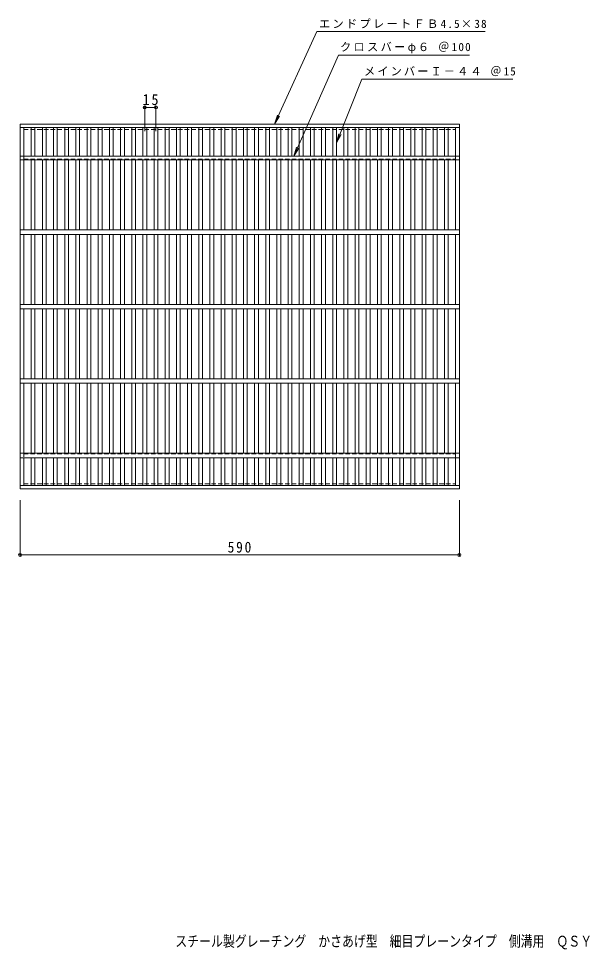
# Model space of a CAD drawing. Units: millimetres, scale not verified. Extents: x -673 to 874, y -683 to 567.
# Drawn here: x -673 to 100, y -683 to 567 of the extents above; entities that cross this region are included whole.
import ezdxf
from ezdxf.enums import TextEntityAlignment as Align

# ---------------------------------------------------------------- set-up
doc = ezdxf.new("R2010")
doc.units = ezdxf.units.MM
doc.header["$LTSCALE"] = 5
doc.header["$PDMODE"] = 32
doc.header["$PDSIZE"] = 4
doc.linetypes.add('DASHED1', pattern=[1.8, 1.2, -0.6])
for name, color, linetype, lineweight in [('A-2_蓋', 3, 'Continuous', 9), ('A-4_寸法', 7, 'Continuous', 9), ('A-5_仕様文', 7, 'Continuous', 9), ('A-9_ｸｯｼｮﾝ材', 2, 'DASHED1', 9)]:
    doc.layers.add(name, color=color, linetype=linetype, lineweight=lineweight)
doc.layers.add('F-5_F-5ﾚｲﾔ', color=2, linetype='Continuous')
doc.styles.add('ＭＳ ゴシック', font='')
doc.styles.get('ＭＳ ゴシック').set_extended_font_data('MS Gothic')

msp = doc.modelspace()

# ---------------------------------------------------------------- linework, layer by layer
at = {"layer": 'A-2_蓋'}
for p, q in [((-671.148, 425.068), (-81.148, 425.068)), ((-671.148, 425.068), (-671.148, -64.933)), ((-81.148, 425.068), (-81.148, -64.933)), ((-671.148, 420.568), (-81.148, 420.568)), ((-666.148, 420.568), (-666.148, 382.067)), ((-656.148, 420.568), (-656.148, 382.067)), ((-651.148, 420.568), (-651.148, 382.067)), ((-641.148, 420.568), (-641.148, 382.067)), ((-636.148, 420.568), (-636.148, 382.067)), ((-626.148, 420.568), (-626.148, 382.067)), ((-621.148, 420.568), (-621.148, 382.067)), ((-611.148, 420.568), (-611.148, 382.067)), ((-606.148, 420.568), (-606.148, 382.067)), ((-596.148, 420.568), (-596.148, 382.067)), ((-591.148, 420.568), (-591.148, 382.067)), ((-581.148, 420.568), (-581.148, 382.067)), ((-576.148, 420.568), (-576.148, 382.067)), ((-566.148, 420.568), (-566.148, 382.067)), ((-561.148, 420.568), (-561.148, 382.067)), ((-551.148, 420.568), (-551.148, 382.067)), ((-546.148, 420.568), (-546.148, 382.067)), ((-536.148, 420.568), (-536.148, 382.067)), ((-531.148, 420.568), (-531.148, 382.067)), ((-521.148, 420.568), (-521.148, 382.067)), ((-516.148, 420.568), (-516.148, 382.067)), ((-506.148, 420.568), (-506.148, 382.067)), ((-501.148, 420.568), (-501.148, 382.067)), ((-491.148, 420.568), (-491.148, 382.067)), ((-486.148, 420.568), (-486.148, 382.067)), ((-476.148, 420.568), (-476.148, 382.067)), ((-471.148, 420.568), (-471.148, 382.067)), ((-461.148, 420.568), (-461.148, 382.067)), ((-456.148, 420.568), (-456.148, 382.067)), ((-446.148, 420.568), (-446.148, 382.067)), ((-441.148, 420.568), (-441.148, 382.067)), ((-431.148, 420.568), (-431.148, 382.067)), ((-426.148, 420.568), (-426.148, 382.067)), ((-416.148, 420.568), (-416.148, 382.067)), ((-411.148, 420.568), (-411.148, 382.067)), ((-401.148, 420.568), (-401.148, 382.067)), ((-396.148, 420.568), (-396.148, 382.067)), ((-386.148, 420.568), (-386.148, 382.067)), ((-381.148, 420.568), (-381.148, 382.067)), ((-371.148, 420.568), (-371.148, 382.067)), ((-366.148, 420.568), (-366.148, 382.067)), ((-356.148, 420.568), (-356.148, 382.067)), ((-351.148, 420.568), (-351.148, 382.067)), ((-341.148, 420.568), (-341.148, 382.067)), ((-336.148, 420.568), (-336.148, 382.067)), ((-326.148, 420.568), (-326.148, 382.067)), ((-321.148, 420.568), (-321.148, 382.067)), ((-311.148, 420.568), (-311.148, 382.067)), ((-306.148, 420.568), (-306.148, 382.067)), ((-296.148, 420.568), (-296.148, 382.067)), ((-291.148, 420.568), (-291.148, 382.067)), ((-281.148, 420.568), (-281.148, 382.067)), ((-276.148, 420.568), (-276.148, 382.067)), ((-266.148, 420.568), (-266.148, 382.067)), ((-261.148, 420.568), (-261.148, 382.067)), ((-251.148, 420.568), (-251.148, 382.067)), ((-246.148, 420.568), (-246.148, 382.067)), ((-236.148, 420.568), (-236.148, 382.067)), ((-231.148, 420.568), (-231.148, 382.067)), ((-221.148, 420.568), (-221.148, 382.067)), ((-216.148, 420.568), (-216.148, 382.067)), ((-206.148, 420.568), (-206.148, 382.067)), ((-201.148, 420.568), (-201.148, 382.067)), ((-191.148, 420.568), (-191.148, 382.067)), ((-186.148, 420.568), (-186.148, 382.067)), ((-176.148, 420.568), (-176.148, 382.067)), ((-171.148, 420.568), (-171.148, 382.067)), ((-161.148, 420.568), (-161.148, 382.067)), ((-156.148, 420.568), (-156.148, 382.067)), ((-146.148, 420.568), (-146.148, 382.067)), ((-141.148, 420.568), (-141.148, 382.067)), ((-131.148, 420.568), (-131.148, 382.067)), ((-126.148, 420.568), (-126.148, 382.067)), ((-116.148, 420.568), (-116.148, 382.067)), ((-111.148, 420.568), (-111.148, 382.067)), ((-101.148, 420.568), (-101.148, 382.067)), ((-96.148, 420.568), (-96.148, 382.067)), ((-86.148, 420.568), (-86.148, 382.067)), ((-671.148, 382.067), (-81.148, 382.067)), ((-671.148, 377.067), (-81.148, 377.067)), ((-666.148, 377.067), (-666.148, 283.067)), ((-656.148, 377.067), (-656.148, 283.067)), ((-651.148, 377.067), (-651.148, 283.067)), ((-641.148, 377.067), (-641.148, 283.067)), ((-636.148, 377.067), (-636.148, 283.067)), ((-626.148, 377.067), (-626.148, 283.067)), ((-621.148, 377.067), (-621.148, 283.067)), ((-611.148, 377.067), (-611.148, 283.067)), ((-606.148, 377.067), (-606.148, 283.067)), ((-596.148, 377.067), (-596.148, 283.067)), ((-591.148, 377.067), (-591.148, 283.067)), ((-581.148, 377.067), (-581.148, 283.067)), ((-576.148, 377.067), (-576.148, 283.067)), ((-566.148, 377.067), (-566.148, 283.067)), ((-561.148, 377.067), (-561.148, 283.067)), ((-551.148, 377.067), (-551.148, 283.067)), ((-546.148, 377.067), (-546.148, 283.067)), ((-536.148, 377.067), (-536.148, 283.067)), ((-531.148, 377.067), (-531.148, 283.067)), ((-521.148, 377.067), (-521.148, 283.067)), ((-516.148, 377.067), (-516.148, 283.067)), ((-506.148, 377.067), (-506.148, 283.067)), ((-501.148, 377.067), (-501.148, 283.067)), ((-491.148, 377.067), (-491.148, 283.067)), ((-486.148, 377.067), (-486.148, 283.067)), ((-476.148, 377.067), (-476.148, 283.067)), ((-471.148, 377.067), (-471.148, 283.067)), ((-461.148, 377.067), (-461.148, 283.067)), ((-456.148, 377.067), (-456.148, 283.067)), ((-446.148, 377.067), (-446.148, 283.067)), ((-441.148, 377.067), (-441.148, 283.067)), ((-431.148, 377.067), (-431.148, 283.067)), ((-426.148, 377.067), (-426.148, 283.067)), ((-416.148, 377.067), (-416.148, 283.067)), ((-411.148, 377.067), (-411.148, 283.067)), ((-401.148, 377.067), (-401.148, 283.067)), ((-396.148, 377.067), (-396.148, 283.067)), ((-386.148, 377.067), (-386.148, 283.067)), ((-381.148, 377.067), (-381.148, 283.067)), ((-371.148, 377.067), (-371.148, 283.067)), ((-366.148, 377.067), (-366.148, 283.067)), ((-356.148, 377.067), (-356.148, 283.067)), ((-351.148, 377.067), (-351.148, 283.067)), ((-341.148, 377.067), (-341.148, 283.067)), ((-336.148, 377.067), (-336.148, 283.067)), ((-326.148, 377.067), (-326.148, 283.067)), ((-321.148, 377.067), (-321.148, 283.067)), ((-311.148, 377.067), (-311.148, 283.067)), ((-306.148, 377.067), (-306.148, 283.067)), ((-296.148, 377.067), (-296.148, 283.067)), ((-291.148, 377.067), (-291.148, 283.067)), ((-281.148, 377.067), (-281.148, 283.067)), ((-276.148, 377.067), (-276.148, 283.067)), ((-266.148, 377.067), (-266.148, 283.067)), ((-261.148, 377.067), (-261.148, 283.067)), ((-251.148, 377.067), (-251.148, 283.067)), ((-246.148, 377.067), (-246.148, 283.067)), ((-236.148, 377.067), (-236.148, 283.067)), ((-231.148, 377.067), (-231.148, 283.067)), ((-221.148, 377.067), (-221.148, 283.067)), ((-216.148, 377.067), (-216.148, 283.067)), ((-206.148, 377.067), (-206.148, 283.067)), ((-201.148, 377.067), (-201.148, 283.067)), ((-191.148, 377.067), (-191.148, 283.067)), ((-186.148, 377.067), (-186.148, 283.067)), ((-176.148, 377.067), (-176.148, 283.067)), ((-171.148, 377.067), (-171.148, 283.067)), ((-161.148, 377.067), (-161.148, 283.067)), ((-156.148, 377.067), (-156.148, 283.067)), ((-146.148, 377.067), (-146.148, 283.067)), ((-141.148, 377.067), (-141.148, 283.067)), ((-131.148, 377.067), (-131.148, 283.067)), ((-126.148, 377.067), (-126.148, 283.067)), ((-116.148, 377.067), (-116.148, 283.067)), ((-111.148, 377.067), (-111.148, 283.067)), ((-101.148, 377.067), (-101.148, 283.067)), ((-96.148, 377.067), (-96.148, 283.067)), ((-86.148, 377.067), (-86.148, 283.067)), ((-671.148, 283.067), (-81.148, 283.067)), ((-671.148, 277.067), (-81.148, 277.067)), ((-666.148, 277.067), (-666.148, 183.067)), ((-656.148, 277.067), (-656.148, 183.067)), ((-651.148, 277.067), (-651.148, 183.067)), ((-641.148, 277.067), (-641.148, 183.067)), ((-636.148, 277.067), (-636.148, 183.067)), ((-626.148, 277.067), (-626.148, 183.067)), ((-621.148, 277.067), (-621.148, 183.067)), ((-611.148, 277.067), (-611.148, 183.067)), ((-606.148, 277.067), (-606.148, 183.067)), ((-596.148, 277.067), (-596.148, 183.067)), ((-591.148, 277.067), (-591.148, 183.067)), ((-581.148, 277.067), (-581.148, 183.067)), ((-576.148, 277.067), (-576.148, 183.067)), ((-566.148, 277.067), (-566.148, 183.067)), ((-561.148, 277.067), (-561.148, 183.067)), ((-551.148, 277.067), (-551.148, 183.067)), ((-546.148, 277.067), (-546.148, 183.067)), ((-536.148, 277.067), (-536.148, 183.067)), ((-531.148, 277.067), (-531.148, 183.067)), ((-521.148, 277.067), (-521.148, 183.067)), ((-516.148, 277.067), (-516.148, 183.067)), ((-506.148, 277.067), (-506.148, 183.067)), ((-501.148, 277.067), (-501.148, 183.067)), ((-491.148, 277.067), (-491.148, 183.067)), ((-486.148, 277.067), (-486.148, 183.067)), ((-476.148, 277.067), (-476.148, 183.067)), ((-471.148, 277.067), (-471.148, 183.067)), ((-461.148, 277.067), (-461.148, 183.067)), ((-456.148, 277.067), (-456.148, 183.067)), ((-446.148, 277.067), (-446.148, 183.067)), ((-441.148, 277.067), (-441.148, 183.067)), ((-431.148, 277.067), (-431.148, 183.067)), ((-426.148, 277.067), (-426.148, 183.067)), ((-416.148, 277.067), (-416.148, 183.067)), ((-411.148, 277.067), (-411.148, 183.067)), ((-401.148, 277.067), (-401.148, 183.067)), ((-396.148, 277.067), (-396.148, 183.067)), ((-386.148, 277.067), (-386.148, 183.067)), ((-381.148, 277.067), (-381.148, 183.067)), ((-371.148, 277.067), (-371.148, 183.067)), ((-366.148, 277.067), (-366.148, 183.067)), ((-356.148, 277.067), (-356.148, 183.067)), ((-351.148, 277.067), (-351.148, 183.067)), ((-341.148, 277.067), (-341.148, 183.067)), ((-336.148, 277.067), (-336.148, 183.067)), ((-326.148, 277.067), (-326.148, 183.067)), ((-321.148, 277.067), (-321.148, 183.067)), ((-311.148, 277.067), (-311.148, 183.067)), ((-306.148, 277.067), (-306.148, 183.067)), ((-296.148, 277.067), (-296.148, 183.067)), ((-291.148, 277.067), (-291.148, 183.067)), ((-281.148, 277.067), (-281.148, 183.067)), ((-276.148, 277.067), (-276.148, 183.067)), ((-266.148, 277.067), (-266.148, 183.067)), ((-261.148, 277.067), (-261.148, 183.067)), ((-251.148, 277.067), (-251.148, 183.067)), ((-246.148, 277.067), (-246.148, 183.067)), ((-236.148, 277.067), (-236.148, 183.067)), ((-231.148, 277.067), (-231.148, 183.067)), ((-221.148, 277.067), (-221.148, 183.067)), ((-216.148, 277.067), (-216.148, 183.067)), ((-206.148, 277.067), (-206.148, 183.067)), ((-201.148, 277.067), (-201.148, 183.067)), ((-191.148, 277.067), (-191.148, 183.067)), ((-186.148, 277.067), (-186.148, 183.067)), ((-176.148, 277.067), (-176.148, 183.067)), ((-171.148, 277.067), (-171.148, 183.067)), ((-161.148, 277.067), (-161.148, 183.067)), ((-156.148, 277.067), (-156.148, 183.067)), ((-146.148, 277.067), (-146.148, 183.067)), ((-141.148, 277.067), (-141.148, 183.067)), ((-131.148, 277.067), (-131.148, 183.067)), ((-126.148, 277.067), (-126.148, 183.067)), ((-116.148, 277.067), (-116.148, 183.067)), ((-111.148, 277.067), (-111.148, 183.067)), ((-101.148, 277.067), (-101.148, 183.067)), ((-96.148, 277.067), (-96.148, 183.067)), ((-86.148, 277.067), (-86.148, 183.067)), ((-671.148, 183.067), (-81.148, 183.067)), ((-671.148, 177.067), (-81.148, 177.067)), ((-666.148, 177.067), (-666.148, 83.067)), ((-656.148, 177.067), (-656.148, 83.067)), ((-651.148, 177.067), (-651.148, 83.067)), ((-641.148, 177.067), (-641.148, 83.067)), ((-636.148, 177.067), (-636.148, 83.067)), ((-626.148, 177.067), (-626.148, 83.067)), ((-621.148, 177.067), (-621.148, 83.067)), ((-611.148, 177.067), (-611.148, 83.067)), ((-606.148, 177.067), (-606.148, 83.067)), ((-596.148, 177.067), (-596.148, 83.067)), ((-591.148, 177.067), (-591.148, 83.067)), ((-581.148, 177.067), (-581.148, 83.067)), ((-576.148, 177.067), (-576.148, 83.067)), ((-566.148, 177.067), (-566.148, 83.067)), ((-561.148, 177.067), (-561.148, 83.067)), ((-551.148, 177.067), (-551.148, 83.067)), ((-546.148, 177.067), (-546.148, 83.067)), ((-536.148, 177.067), (-536.148, 83.067)), ((-531.148, 177.067), (-531.148, 83.067)), ((-521.148, 177.067), (-521.148, 83.067)), ((-516.148, 177.067), (-516.148, 83.067)), ((-506.148, 177.067), (-506.148, 83.067)), ((-501.148, 177.067), (-501.148, 83.067)), ((-491.148, 177.067), (-491.148, 83.067)), ((-486.148, 177.067), (-486.148, 83.067)), ((-476.148, 177.067), (-476.148, 83.067)), ((-471.148, 177.067), (-471.148, 83.067)), ((-461.148, 177.067), (-461.148, 83.067)), ((-456.148, 177.067), (-456.148, 83.067)), ((-446.148, 177.067), (-446.148, 83.067)), ((-441.148, 177.067), (-441.148, 83.067)), ((-431.148, 177.067), (-431.148, 83.067)), ((-426.148, 177.067), (-426.148, 83.067)), ((-416.148, 177.067), (-416.148, 83.067)), ((-411.148, 177.067), (-411.148, 83.067)), ((-401.148, 177.067), (-401.148, 83.067)), ((-396.148, 177.067), (-396.148, 83.067)), ((-386.148, 177.067), (-386.148, 83.067)), ((-381.148, 177.067), (-381.148, 83.067)), ((-371.148, 177.067), (-371.148, 83.067)), ((-366.148, 177.067), (-366.148, 83.067)), ((-356.148, 177.067), (-356.148, 83.067)), ((-351.148, 177.067), (-351.148, 83.067)), ((-341.148, 177.067), (-341.148, 83.067)), ((-336.148, 177.067), (-336.148, 83.067)), ((-326.148, 177.067), (-326.148, 83.067)), ((-321.148, 177.067), (-321.148, 83.067)), ((-311.148, 177.067), (-311.148, 83.067)), ((-306.148, 177.067), (-306.148, 83.067)), ((-296.148, 177.067), (-296.148, 83.067)), ((-291.148, 177.067), (-291.148, 83.067)), ((-281.148, 177.067), (-281.148, 83.067)), ((-276.148, 177.067), (-276.148, 83.067)), ((-266.148, 177.067), (-266.148, 83.067)), ((-261.148, 177.067), (-261.148, 83.067)), ((-251.148, 177.067), (-251.148, 83.067)), ((-246.148, 177.067), (-246.148, 83.067)), ((-236.148, 177.067), (-236.148, 83.067)), ((-231.148, 177.067), (-231.148, 83.067)), ((-221.148, 177.067), (-221.148, 83.067)), ((-216.148, 177.067), (-216.148, 83.067)), ((-206.148, 177.067), (-206.148, 83.067)), ((-201.148, 177.067), (-201.148, 83.067)), ((-191.148, 177.067), (-191.148, 83.067)), ((-186.148, 177.067), (-186.148, 83.067)), ((-176.148, 177.067), (-176.148, 83.067)), ((-171.148, 177.067), (-171.148, 83.067)), ((-161.148, 177.067), (-161.148, 83.067)), ((-156.148, 177.067), (-156.148, 83.067)), ((-146.148, 177.067), (-146.148, 83.067)), ((-141.148, 177.067), (-141.148, 83.067)), ((-131.148, 177.067), (-131.148, 83.067)), ((-126.148, 177.067), (-126.148, 83.067)), ((-116.148, 177.067), (-116.148, 83.067)), ((-111.148, 177.067), (-111.148, 83.067)), ((-101.148, 177.067), (-101.148, 83.067)), ((-96.148, 177.067), (-96.148, 83.067)), ((-86.148, 177.067), (-86.148, 83.067)), ((-671.148, 83.067), (-81.148, 83.067)), ((-671.148, 77.067), (-81.148, 77.067)), ((-666.148, 77.067), (-666.148, -16.933)), ((-656.148, 77.067), (-656.148, -16.933)), ((-651.148, 77.067), (-651.148, -16.933)), ((-641.148, 77.067), (-641.148, -16.933)), ((-636.148, 77.067), (-636.148, -16.933)), ((-626.148, 77.067), (-626.148, -16.933)), ((-621.148, 77.067), (-621.148, -16.933)), ((-611.148, 77.067), (-611.148, -16.933)), ((-606.148, 77.067), (-606.148, -16.933)), ((-596.148, 77.067), (-596.148, -16.933)), ((-591.148, 77.067), (-591.148, -16.933)), ((-581.148, 77.067), (-581.148, -16.933)), ((-576.148, 77.067), (-576.148, -16.933)), ((-566.148, 77.067), (-566.148, -16.933)), ((-561.148, 77.067), (-561.148, -16.933)), ((-551.148, 77.067), (-551.148, -16.933)), ((-546.148, 77.067), (-546.148, -16.933)), ((-536.148, 77.067), (-536.148, -16.933)), ((-531.148, 77.067), (-531.148, -16.933)), ((-521.148, 77.067), (-521.148, -16.933)), ((-516.148, 77.067), (-516.148, -16.933)), ((-506.148, 77.067), (-506.148, -16.933)), ((-501.148, 77.067), (-501.148, -16.933)), ((-491.148, 77.067), (-491.148, -16.933)), ((-486.148, 77.067), (-486.148, -16.933)), ((-476.148, 77.067), (-476.148, -16.933)), ((-471.148, 77.067), (-471.148, -16.933)), ((-461.148, 77.067), (-461.148, -16.933)), ((-456.148, 77.067), (-456.148, -16.933)), ((-446.148, 77.067), (-446.148, -16.933)), ((-441.148, 77.067), (-441.148, -16.933)), ((-431.148, 77.067), (-431.148, -16.933)), ((-426.148, 77.067), (-426.148, -16.933)), ((-416.148, 77.067), (-416.148, -16.933)), ((-411.148, 77.067), (-411.148, -16.933)), ((-401.148, 77.067), (-401.148, -16.933)), ((-396.148, 77.067), (-396.148, -16.933)), ((-386.148, 77.067), (-386.148, -16.933)), ((-381.148, 77.067), (-381.148, -16.933)), ((-371.148, 77.067), (-371.148, -16.933)), ((-366.148, 77.067), (-366.148, -16.933)), ((-356.148, 77.067), (-356.148, -16.933)), ((-351.148, 77.067), (-351.148, -16.933)), ((-341.148, 77.067), (-341.148, -16.933)), ((-336.148, 77.067), (-336.148, -16.933)), ((-326.148, 77.067), (-326.148, -16.933)), ((-321.148, 77.067), (-321.148, -16.933)), ((-311.148, 77.067), (-311.148, -16.933)), ((-306.148, 77.067), (-306.148, -16.933)), ((-296.148, 77.067), (-296.148, -16.933)), ((-291.148, 77.067), (-291.148, -16.933)), ((-281.148, 77.067), (-281.148, -16.933)), ((-276.148, 77.067), (-276.148, -16.933)), ((-266.148, 77.067), (-266.148, -16.933)), ((-261.148, 77.067), (-261.148, -16.933)), ((-251.148, 77.067), (-251.148, -16.933)), ((-246.148, 77.067), (-246.148, -16.933)), ((-236.148, 77.067), (-236.148, -16.933)), ((-231.148, 77.067), (-231.148, -16.933)), ((-221.148, 77.067), (-221.148, -16.933)), ((-216.148, 77.067), (-216.148, -16.933)), ((-206.148, 77.067), (-206.148, -16.933)), ((-201.148, 77.067), (-201.148, -16.933)), ((-191.148, 77.067), (-191.148, -16.933)), ((-186.148, 77.067), (-186.148, -16.933)), ((-176.148, 77.067), (-176.148, -16.933)), ((-171.148, 77.067), (-171.148, -16.933)), ((-161.148, 77.067), (-161.148, -16.933)), ((-156.148, 77.067), (-156.148, -16.933)), ((-146.148, 77.067), (-146.148, -16.933)), ((-141.148, 77.067), (-141.148, -16.933)), ((-131.148, 77.067), (-131.148, -16.933)), ((-126.148, 77.067), (-126.148, -16.933)), ((-116.148, 77.067), (-116.148, -16.933)), ((-111.148, 77.067), (-111.148, -16.933)), ((-101.148, 77.067), (-101.148, -16.933)), ((-96.148, 77.067), (-96.148, -16.933)), ((-86.148, 77.067), (-86.148, -16.933)), ((-671.148, -16.933), (-81.148, -16.933)), ((-671.148, -22.933), (-81.148, -22.933)), ((-666.148, -22.933), (-666.148, -60.433)), ((-656.148, -22.933), (-656.148, -60.433)), ((-651.148, -22.933), (-651.148, -60.433)), ((-641.148, -22.933), (-641.148, -60.433)), ((-636.148, -22.933), (-636.148, -60.433)), ((-626.148, -22.933), (-626.148, -60.433)), ((-621.148, -22.933), (-621.148, -60.433)), ((-611.148, -22.933), (-611.148, -60.433)), ((-606.148, -22.933), (-606.148, -60.433)), ((-596.148, -22.933), (-596.148, -60.433)), ((-591.148, -22.933), (-591.148, -60.433)), ((-581.148, -22.933), (-581.148, -60.433)), ((-576.148, -22.933), (-576.148, -60.433)), ((-566.148, -22.933), (-566.148, -60.433)), ((-561.148, -22.933), (-561.148, -60.433)), ((-551.148, -22.933), (-551.148, -60.433)), ((-546.148, -22.933), (-546.148, -60.433)), ((-536.148, -22.933), (-536.148, -60.433)), ((-531.148, -22.933), (-531.148, -60.433)), ((-521.148, -22.933), (-521.148, -60.433)), ((-516.148, -22.933), (-516.148, -60.433)), ((-506.148, -22.933), (-506.148, -60.433)), ((-501.148, -22.933), (-501.148, -60.433)), ((-491.148, -22.933), (-491.148, -60.433)), ((-486.148, -22.933), (-486.148, -60.433)), ((-476.148, -22.933), (-476.148, -60.433)), ((-471.148, -22.933), (-471.148, -60.433)), ((-461.148, -22.933), (-461.148, -60.433)), ((-456.148, -22.933), (-456.148, -60.433)), ((-446.148, -22.933), (-446.148, -60.433)), ((-441.148, -22.933), (-441.148, -60.433)), ((-431.148, -22.933), (-431.148, -60.433)), ((-426.148, -22.933), (-426.148, -60.433)), ((-416.148, -22.933), (-416.148, -60.433)), ((-411.148, -22.933), (-411.148, -60.433)), ((-401.148, -22.933), (-401.148, -60.433)), ((-396.148, -22.933), (-396.148, -60.433)), ((-386.148, -22.933), (-386.148, -60.433)), ((-381.148, -22.933), (-381.148, -60.433)), ((-371.148, -22.933), (-371.148, -60.433)), ((-366.148, -22.933), (-366.148, -60.433)), ((-356.148, -22.933), (-356.148, -60.433)), ((-351.148, -22.933), (-351.148, -60.433)), ((-341.148, -22.933), (-341.148, -60.433)), ((-336.148, -22.933), (-336.148, -60.433)), ((-326.148, -22.933), (-326.148, -60.433)), ((-321.148, -22.933), (-321.148, -60.433)), ((-311.148, -22.933), (-311.148, -60.433)), ((-306.148, -22.933), (-306.148, -60.433)), ((-296.148, -22.933), (-296.148, -60.433)), ((-291.148, -22.933), (-291.148, -60.433)), ((-281.148, -22.933), (-281.148, -60.433)), ((-276.148, -22.933), (-276.148, -60.433)), ((-266.148, -22.933), (-266.148, -60.433)), ((-261.148, -22.933), (-261.148, -60.433)), ((-251.148, -22.933), (-251.148, -60.433)), ((-246.148, -22.933), (-246.148, -60.433)), ((-236.148, -22.933), (-236.148, -60.433)), ((-231.148, -22.933), (-231.148, -60.433)), ((-221.148, -22.933), (-221.148, -60.433)), ((-216.148, -22.933), (-216.148, -60.433)), ((-206.148, -22.933), (-206.148, -60.433)), ((-201.148, -22.933), (-201.148, -60.433)), ((-191.148, -22.933), (-191.148, -60.433)), ((-186.148, -22.933), (-186.148, -60.433)), ((-176.148, -22.933), (-176.148, -60.433)), ((-171.148, -22.933), (-171.148, -60.433)), ((-161.148, -22.933), (-161.148, -60.433)), ((-156.148, -22.933), (-156.148, -60.433)), ((-146.148, -22.933), (-146.148, -60.433)), ((-141.148, -22.933), (-141.148, -60.433)), ((-131.148, -22.933), (-131.148, -60.433)), ((-126.148, -22.933), (-126.148, -60.433)), ((-116.148, -22.933), (-116.148, -60.433)), ((-111.148, -22.933), (-111.148, -60.433)), ((-101.148, -22.933), (-101.148, -60.433)), ((-96.148, -22.933), (-96.148, -60.433)), ((-86.148, -22.933), (-86.148, -60.433)), ((-671.148, -60.433), (-81.148, -60.433)), ((-671.148, -64.933), (-81.148, -64.933))]:
    msp.add_line(p, q, dxfattribs=at)
at = {"layer": 'A-4_寸法'}
for p, q in [((-503.648, 449.054), (-503.648, 415.524)), ((-503.648, 447.554), (-488.648, 447.554)), ((-488.648, 449.054), (-488.648, 415.524)), ((-671.148, -155.081), (-671.148, -79.933)), ((-81.148, -155.081), (-81.148, -79.933)), ((-671.148, -153.581), (-81.148, -153.581))]:
    msp.add_line(p, q, dxfattribs=at)
for p in [(-503.648, 447.554), (-488.648, 447.554), (-671.148, -153.581), (-81.148, -153.581)]:
    msp.add_point(p, dxfattribs=at)
at = {"layer": 'A-5_仕様文'}
for p, q in [((-329.256, 425.068), (-272.471, 549.557)), ((-272.471, 549.557), (-46.388, 549.557)), ((-303.32, 382.067), (-243.37, 517.588)), ((-243.37, 517.588), (-67.658, 517.588)), ((-246.148, 400.109), (-212.349, 485.334)), ((-212.349, 485.334), (-9.241, 485.334)), ((-329.256, 425.068), (-325.597, 437.02)), ((-329.256, 425.068), (-322.629, 435.666)), ((-246.148, 400.109), (-243.096, 412.23)), ((-246.148, 400.109), (-240.063, 411.027)), ((-303.32, 382.067), (-299.798, 394.061)), ((-303.32, 382.067), (-296.814, 392.741))]:
    msp.add_line(p, q, dxfattribs=at)
at = {"layer": 'A-9_ｸｯｼｮﾝ材'}
for p, q in [((-666.148, 418.068), (-86.148, 418.068)), ((-86.148, 378.068), (-86.148, 418.068)), ((-86.148, -17.933), (-86.148, -57.933)), ((-666.148, -57.933), (-86.148, -57.933))]:
    msp.add_line(p, q, dxfattribs=at)
for points in [[(-666.148, 418.068), (-666.148, 378.068), (-86.148, 378.068)], [(-666.148, -57.933), (-666.148, -17.933), (-86.148, -17.933)]]:
    msp.add_lwpolyline(points, dxfattribs=at)

# ---------------------------------------------------------------- texts
at = {"layer": 'A-4_寸法', "color": 2, "char_height": 14.66, "attachment_point": 7, "style": 'ＭＳ ゴシック'}
for s, insert in [('\\T1.27;\\W0.95;15', (-506.773, 450.554)), ('\\T1.27;\\W0.9;590', (-392.398, -150.581))]:
    msp.add_mtext(s, dxfattribs=dict(at, insert=insert))
at = {"layer": 'A-5_仕様文', "char_height": 11, "attachment_point": 7, "style": 'ＭＳ ゴシック'}
for s, insert in [('\\T1.21;エンドプレートＦＢ4.5×38', (-269.732, 553.743)), ('\\T1.21;クロスバーφ６\\~＠100', (-241.408, 520.269)), ('\\T1.19;メインバーＩ－４４\\~＠15', (-209.241, 489.522))]:
    msp.add_mtext(s, dxfattribs=dict(at, insert=insert))
at = {"layer": 'F-5_F-5ﾚｲﾔ', "style": 'ＭＳ ゴシック', "width": 0.8}
msp.add_text('スチール製グレーチング\u3000かさあげ型\u3000細目プレーンタイプ\u3000側溝用\u3000ＱＳＹ\u3000４９４４ＡⅠ', height=14.66, dxfattribs=at).set_placement((-462.75, -684.054), align=Align.BOTTOM_LEFT)

doc.saveas('drawing.dxf')
